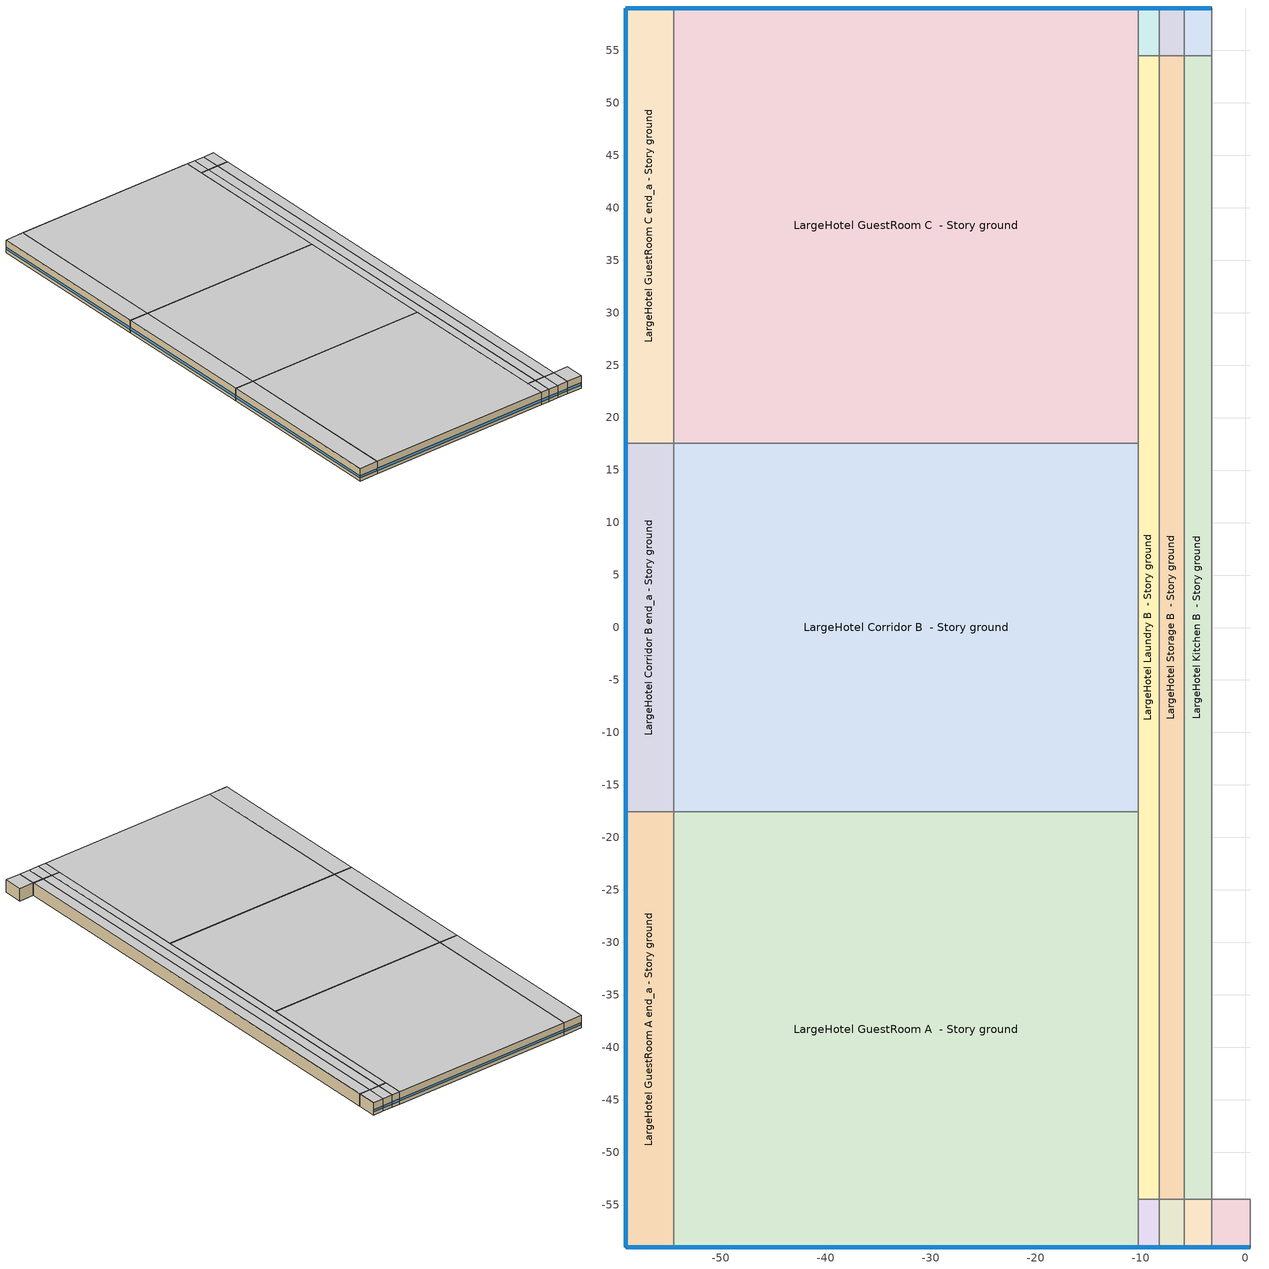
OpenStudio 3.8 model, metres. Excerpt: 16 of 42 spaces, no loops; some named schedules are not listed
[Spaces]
LargeHotel GuestRoom A end_a - Story ground
 floor ground (Foundation F 1.26W/m*K Perim 46.04m Area 189.57m2): -59.02,-59.02 -59.02,-17.56 -54.45,-17.56 -54.45,-59.02 z0
 wall outside: -59.02,-17.56 -59.02,-59.02 -54.45,-59.02 z0:3.05
 wall to LargeHotel Corridor B end_a - Story ground: -54.45,-17.56 -59.02,-17.56 z0:3.05
 wall to LargeHotel GuestRoom A  - Story ground: -54.45,-59.02 -54.45,-17.56 z0:3.05
 window: -59,-59.02 -54.48,-59.02 z0.76:1.32; -59.02,-17.59 -59.02,-59 z0.76:1.31
 ceiling adiabatic (Typical Interior Ceiling): -54.45,-59.02 -54.45,-17.56 -59.02,-17.56 -59.02,-59.02 z3.05
LargeHotel Corridor B end_a - Story ground
 floor ground (Foundation F 1.26W/m*K Perim 35.12m Area 160.57m2): -59.02,-17.56 -59.02,17.56 -54.45,17.56 -54.45,-17.56 z0
 wall outside: -59.02,17.56 -59.02,-17.56 z0:3.05
 wall to LargeHotel GuestRoom C end_a - Story ground: -54.45,17.56 -59.02,17.56 z0:3.05
 wall to LargeHotel Corridor B  - Story ground: -54.45,-17.56 -54.45,17.56 z0:3.05
 window: -59.02,17.54 -59.02,-17.54 z0.76:1.31
 ceiling adiabatic (Typical Interior Ceiling): -54.45,-17.56 -54.45,17.56 -59.02,17.56 -59.02,-17.56 z3.05
LargeHotel GuestRoom C end_a - Story ground
 floor ground (Foundation F 1.26W/m*K Perim 46.04m Area 189.57m2): -59.02,17.56 -59.02,59.02 -54.45,59.02 -54.45,17.56 z0
 wall outside: -54.45,59.02 -59.02,59.02 -59.02,17.56 z0:3.05
 wall to LargeHotel GuestRoom C  - Story ground: -54.45,17.56 -54.45,59.02 z0:3.05
 window: -59.02,59 -59.02,17.59 z0.76:1.31; -54.48,59.02 -59,59.02 z0.76:1.32
 ceiling adiabatic (Typical Interior Ceiling): -54.45,17.56 -54.45,59.02 -59.02,59.02 -59.02,17.56 z3.05
LargeHotel GuestRoom A  - Story ground
 floor ground (Foundation F 1.26W/m*K Perim 44.24m Area 1834.48m2): -54.45,-59.02 -54.45,-17.56 -10.21,-17.56 -10.21,-59.02 z0
 wall outside: -54.45,-59.02 -10.21,-59.02 z0:3.05
 wall to LargeHotel Corridor B  - Story ground: -10.21,-17.56 -54.45,-17.56 z0:3.05
 wall to LargeHotel Laundry A  - Story ground: -10.21,-59.02 -10.21,-54.45 z0:3.05
 wall to LargeHotel Laundry B  - Story ground: -10.21,-54.45 -10.21,-17.56 z0:3.05
 window: -54.43,-59.02 -10.23,-59.02 z0.76:1.31
 ceiling adiabatic (Typical Interior Ceiling): -10.21,-59.02 -10.21,-17.56 -54.45,-17.56 -54.45,-59.02 z3.05
LargeHotel Corridor B  - Story ground
 floor ground (Foundation F 1.26W/m*K Perim 0.0m Area 1553.87m2): -54.45,-17.56 -54.45,17.56 -10.21,17.56 -10.21,-17.56 z0
 wall to LargeHotel GuestRoom C  - Story ground: -10.21,17.56 -54.45,17.56 z0:3.05
 wall to LargeHotel Laundry B  - Story ground: -10.21,-17.56 -10.21,17.56 z0:3.05
 ceiling adiabatic (Typical Interior Ceiling): -10.21,-17.56 -10.21,17.56 -54.45,17.56 -54.45,-17.56 z3.05
LargeHotel GuestRoom C  - Story ground
 floor ground (Foundation F 1.26W/m*K Perim 44.24m Area 1834.48m2): -54.45,17.56 -54.45,59.02 -10.21,59.02 -10.21,17.56 z0
 wall outside: -10.21,59.02 -54.45,59.02 z0:3.05
 wall to LargeHotel Laundry B  - Story ground: -10.21,17.56 -10.21,54.45 z0:3.05
 wall to LargeHotel Laundry C  - Story ground: -10.21,54.45 -10.21,59.02 z0:3.05
 window: -10.23,59.02 -54.43,59.02 z0.76:1.31
 ceiling adiabatic (Typical Interior Ceiling): -10.21,17.56 -10.21,59.02 -54.45,59.02 -54.45,17.56 z3.05
LargeHotel Laundry A  - Story ground
 floor ground (Foundation F 1.26W/m*K Perim 1.97m Area 9.02m2): -10.21,-59.02 -10.21,-54.45 -8.24,-54.45 -8.24,-59.02 z0
 wall outside: -10.21,-59.02 -8.24,-59.02 z0:3.05
 wall to LargeHotel Laundry B  - Story ground: -8.24,-54.45 -10.21,-54.45 z0:3.05
 wall to LargeHotel Storage A  - Story ground: -8.24,-59.02 -8.24,-54.45 z0:3.05
 window: -10.18,-59.02 -8.26,-59.02 z0.76:1.33
 ceiling adiabatic (Typical Interior Ceiling): -8.24,-59.02 -8.24,-54.45 -10.21,-54.45 -10.21,-59.02 z3.05
LargeHotel Laundry B  - Story ground
 floor ground (Foundation F 1.26W/m*K Perim 0.0m Area 214.89m2): -10.21,-54.45 -10.21,54.45 -8.24,54.45 -8.24,-54.45 z0
 wall to LargeHotel Laundry C  - Story ground: -8.24,54.45 -10.21,54.45 z0:3.05
 wall to LargeHotel Storage B  - Story ground: -8.24,-54.45 -8.24,54.45 z0:3.05
 ceiling adiabatic (Typical Interior Ceiling): -8.24,-54.45 -8.24,54.45 -10.21,54.45 -10.21,-54.45 z3.05
LargeHotel Laundry C  - Story ground
 floor ground (Foundation F 1.26W/m*K Perim 1.97m Area 9.02m2): -10.21,54.45 -10.21,59.02 -8.24,59.02 -8.24,54.45 z0
 wall outside: -8.24,59.02 -10.21,59.02 z0:3.05
 wall to LargeHotel Storage C  - Story ground: -8.24,54.45 -8.24,59.02 z0:3.05
 window: -8.26,59.02 -10.18,59.02 z0.76:1.33
 ceiling adiabatic (Typical Interior Ceiling): -8.24,54.45 -8.24,59.02 -10.21,59.02 -10.21,54.45 z3.05
LargeHotel Storage A  - Story ground
 floor ground (Foundation F 1.26W/m*K Perim 2.4m Area 10.98m2): -8.24,-59.02 -8.24,-54.45 -5.83,-54.45 -5.83,-59.02 z0
 wall outside: -8.24,-59.02 -5.83,-59.02 z0:3.05
 wall to LargeHotel Storage B  - Story ground: -5.83,-54.45 -8.24,-54.45 z0:3.05
 wall to LargeHotel Kitchen A  - Story ground: -5.83,-59.02 -5.83,-54.45 z0:3.05
 window: -8.21,-59.02 -5.86,-59.02 z0.76:1.32
 ceiling adiabatic (Typical Interior Ceiling): -5.83,-59.02 -5.83,-54.45 -8.24,-54.45 -8.24,-59.02 z3.05
LargeHotel Storage B  - Story ground
 floor ground (Foundation F 1.26W/m*K Perim 0.0m Area 261.61m2): -8.24,-54.45 -8.24,54.45 -5.83,54.45 -5.83,-54.45 z0
 wall to LargeHotel Storage C  - Story ground: -5.83,54.45 -8.24,54.45 z0:3.05
 wall to LargeHotel Kitchen B  - Story ground: -5.83,-54.45 -5.83,54.45 z0:3.05
 ceiling adiabatic (Typical Interior Ceiling): -5.83,-54.45 -5.83,54.45 -8.24,54.45 -8.24,-54.45 z3.05
LargeHotel Storage C  - Story ground
 floor ground (Foundation F 1.26W/m*K Perim 2.4m Area 10.98m2): -8.24,54.45 -8.24,59.02 -5.83,59.02 -5.83,54.45 z0
 wall outside: -5.83,59.02 -8.24,59.02 z0:3.05
 wall to LargeHotel Kitchen C  - Story ground: -5.83,54.45 -5.83,59.02 z0:3.05
 window: -5.86,59.02 -8.21,59.02 z0.76:1.32
 ceiling adiabatic (Typical Interior Ceiling): -5.83,54.45 -5.83,59.02 -8.24,59.02 -8.24,54.45 z3.05
LargeHotel Kitchen A  - Story ground
 floor ground (Foundation F 1.26W/m*K Perim 2.6m Area 11.9m2): -5.83,-59.02 -5.83,-54.45 -3.23,-54.45 -3.23,-59.02 z0
 wall outside: -5.83,-59.02 -3.23,-59.02 z0:3.05
 wall to LargeHotel Kitchen B  - Story ground: -3.23,-54.45 -5.83,-54.45 z0:3.05
 wall to LargeHotel Retail A  - Story ground: -3.23,-59.02 -3.23,-54.45 z0:3.05
 window: -5.81,-59.02 -3.26,-59.02 z0.76:1.32
 ceiling adiabatic (Typical Interior Ceiling): -3.23,-59.02 -3.23,-54.45 -5.83,-54.45 -5.83,-59.02 z3.05
LargeHotel Kitchen B  - Story ground
 floor ground (Foundation F 1.26W/m*K Perim 0.0m Area 283.41m2): -5.83,-54.45 -5.83,54.45 -3.23,54.45 -3.23,-54.45 z0
 wall to LargeHotel Kitchen C  - Story ground: -3.23,54.45 -5.83,54.45 z0:3.05
 wall to LargeHotel Retail B  - Story ground: -3.23,-54.45 -3.23,54.45 z0:3.05
 ceiling adiabatic (Typical Interior Ceiling): -3.23,-54.45 -3.23,54.45 -5.83,54.45 -5.83,-54.45 z3.05
LargeHotel Kitchen C  - Story ground
 floor ground (Foundation F 1.26W/m*K Perim 2.6m Area 11.9m2): -5.83,54.45 -5.83,59.02 -3.23,59.02 -3.23,54.45 z0
 wall outside: -3.23,59.02 -5.83,59.02 z0:3.05
 wall to LargeHotel Retail C  - Story ground: -3.23,54.45 -3.23,59.02 z0:3.05
 window: -3.26,59.02 -5.81,59.02 z0.76:1.32
 ceiling adiabatic (Typical Interior Ceiling): -3.23,54.45 -3.23,59.02 -5.83,59.02 -5.83,54.45 z3.05
LargeHotel Retail A  - Story ground
 floor ground (Foundation F 1.26W/m*K Perim 3.66m Area 16.74m2): -3.23,-59.02 -3.23,-54.45 0.43,-54.45 0.43,-59.02 z0
 wall outside: -3.23,-59.02 0.43,-59.02 z0:3.05
 wall to LargeHotel Retail B  - Story ground: 0.43,-54.45 -3.23,-54.45 z0:3.05
 wall to LargeHotel Mechanical A  - Story ground: 0.43,-59.02 0.43,-54.45 z0:3.05
 window: -3.21,-59.02 0.4,-59.02 z0.76:1.32
 ceiling adiabatic (Typical Interior Ceiling): 0.43,-59.02 0.43,-54.45 -3.23,-54.45 -3.23,-59.02 z3.05
[Building]
ComStock DOE Ref Pre-1980|LargeHotel: North Axis {deg}=315; Default Construction Set=Res ComStock DOE Ref Pre-1980 - LrgHotel - ASHRAE 169-2013-6B; Default Schedule Set=Building Default Schedule Set; Standards Building Type=LargeHotel
[Site]
Sheridan Co Arpt_WY_USA: Latitude {deg}=44.77; Longitude {deg}=-106.98; Time Zone {hr}=-7; Elevation {m}=1209; Terrain=City
[Site:WaterMainsTemperature]
Calculation Method=Correlation; Annual Average Outdoor Air Temperature {C}=6.90583; Maximum Difference In Monthly Average Outdoor Air Temperatures {deltaC}=32.3
[SizingPeriod:DesignDay] Barometric Pressure {Pa}=87619; Rain Indicator=No; Snow Indicator=No; Day of Month=21; Daylight Saving Time Indicator=No; Humidity Condition Type=Wetbulb; Dry-Bulb Temperature Range Modifier Type=DefaultMultipliers
Name | Maximum Dry-Bulb Temperature {C} | Daily Dry-Bulb Temperature Range {deltaC} | Wind Speed {m/s} | Wind Direction {deg} | Month | Day Type | Wetbulb or DewPoint at Maximum Dry-Bulb {C} | Solar Model Indicator | ASHRAE Clear Sky Optical Depth for Beam Irradiance | ASHRAE Clear Sky Optical Depth for Diffuse Irradiance | Sky Clearness
Sheridan Co Arpt Ann Clg .4% Condns DB=>MWB 1 | 35.2 | 17.1 | 3.6 | 310 | 7 | SummerDesignDay | 17.7 | ASHRAETau | 0.313 | 2.438
Sheridan Co Arpt Ann Clg .4% Condns WB=>MDB 1 | 30.2 | 17.1 | 3.6 | 310 | 7 | SummerDesignDay | 19.7 | ASHRAETau | 0.313 | 2.438
Sheridan Co Arpt Ann Htg 99.6% Condns DB 1 | -23.7 | 0 | 1.8 | 300 | 1 | WinterDesignDay | -23.7 | ASHRAEClearSky |  |  | 0
Sheridan Co Arpt August .4% Condns DB=>MCWB 1 | 37 | 17.6 | 3.6 | 310 | 8 | SummerDesignDay | 17.8 | ASHRAETau | 0.316 | 2.472
[ClimateZones]
Climate Zone Institution Name 1=ASHRAE; Climate Zone Document Name 1=ANSI/ASHRAE Standard 169; Climate Zone Document Year 1=2006; Climate Zone Value 1=ASHRAE 169-2013-6B
[Site:GroundTemperature:FCfactorMethod]
January Ground Temperature {C}=6.23; February Ground Temperature {C}=0.39; March Ground Temperature {C}=-2.46; April Ground Temperature {C}=-4.05; May Ground Temperature {C}=-10.24; June Ground Temperature {C}=0.24; July Ground Temperature {C}=5.62; August Ground Temperature {C}=14.45; September Ground Temperature {C}=17.04; October Ground Temperature {C}=22.06; November Ground Temperature {C}=19.67; December Ground Temperature {C}=13.92
[Construction:FfactorGroundFloor] F-Factor {W/m-K}=1.26344
Name | Area {m2} | PerimeterExposed {m}
Foundation F 1.26W/m*K Perim 0.0m Area 214.89m2 | 214.89 | 0
Foundation F 1.26W/m*K Perim 1.97m Area 9.02m2 | 9.02145 | 1.97319
Foundation F 1.26W/m*K Perim 2.4m Area 10.98m2 | 10.9826 | 2.40215
Foundation F 1.26W/m*K Perim 0.0m Area 1553.87m2 | 1553.87 | 0
Foundation F 1.26W/m*K Perim 44.24m Area 1834.48m2 | 1834.48 | 44.2431
Foundation F 1.26W/m*K Perim 3.66m Area 16.74m2 | 16.7354 | 3.66042
Foundation F 1.26W/m*K Perim 0.0m Area 283.41m2 | 283.405 | 0
Foundation F 1.26W/m*K Perim 35.12m Area 160.57m2 | 160.574 | 35.1212
Foundation F 1.26W/m*K Perim 46.04m Area 189.57m2 | 189.572 | 46.0357
Foundation F 1.26W/m*K Perim 0.0m Area 261.61m2 | 261.605 | 0
Foundation F 1.26W/m*K Perim 2.6m Area 11.9m2 | 11.8979 | 2.60233
[DefaultConstructionSet]
Res ComStock DOE Ref Pre-1980 - LrgHotel - ASHRAE 169-2013-6B: Default Exterior Surface Constructions=Default Surface Constructions 1; Default Interior Surface Constructions=Default Surface Constructions 2; Default Ground Contact Surface Constructions=Default Surface Constructions 3; Default Exterior SubSurface Constructions=Default Sub Surface Constructions 1; Default Interior SubSurface Constructions=Default Sub Surface Constructions 2; Interior Partition Construction=Typical Interior Partition
[DefaultSurfaceConstructions]
Name | Floor Construction | Wall Construction | Roof Ceiling Construction
Default Surface Constructions 1 | Typical Insulated Exterior Mass Floor | Typical Insulated Wood Framed Exterior Wall R-6.9 | Typical IEAD Roof R-16.67
Default Surface Constructions 2 | Typical Interior Floor | Typical Interior Wall | Typical Interior Ceiling
Default Surface Constructions 3 | Typical Insulated Carpeted 6in Slab Floor | Typical Insulated Basement Mass Wall
[Construction]
Typical Insulated Exterior Mass Floor: 4 in. Normalweight Concrete Floor, Typical Carpet Pad
Typical IEAD Roof R-16.67: Roof Membrane, Typical Insulation R-15.55, Metal Roof Surface
Typical Interior Floor: 100mm Normalweight concrete floor, CP02 CARPET PAD
Typical Interior Wall: G01 13mm gypsum board, G01 13mm gypsum board
Typical Interior Ceiling: CP02 CARPET PAD, 100mm Normalweight concrete floor
Typical Insulated Carpeted 6in Slab Floor: 6 in. Normalweight Concrete Floor, Typical Carpet Pad
Typical Insulated Basement Mass Wall: 8 in. Concrete Block Basement Wall
Simple Glazing U 0.62 SHGC 0.41: Simple Glazing U 0.62 SHGC 0.41
Typical Insulated Metal Door: F08 Metal surface, Typical Insulation R-4.72
U 0.88 SHGC 0.16 Sgl Ref-A-L Clr 6mm: REF A CLEAR LO 6MM
Typical Overhead Door: Typical Insulation R-4.72
Typical Interior Window: Clear 3mm
Typical Interior Door; Typical Interior Partition: G05 25mm wood
Typical Insulated Wood Framed Exterior Wall R-6.9: 25mm Stucco, 5/8 in. Gypsum Board, Typical Insulation R-4.72, 5/8 in. Gypsum Board
InteriorFurnishings: Std Wood 6inch
[Material] Thermal Absorptance=0.9
Name | Roughness | Thickness {m} | Conductivity {W/m-K} | Density {kg/m3} | Specific Heat {J/kg-K} | Solar Absorptance | Visible Absorptance
4 in. Normalweight Concrete Floor | MediumRough | 0.1016 | 2.31 | 2322 | 832 | 0.7 | 0.7
Roof Membrane | VeryRough | 0.0095 | 0.16 | 1121.29 | 1460 | 0.7 | 0.7
Metal Roof Surface; F08 Metal surface | Smooth | 0.0008 | 45.28 | 7824 | 500 | 0.7 | 0.7
100mm Normalweight concrete floor | MediumRough | 0.1016 | 2.31045 | 2322 | 832.557 | 0.7 | 0.7
G01 13mm gypsum board | Smooth | 0.0127 | 0.160031 | 800.001 | 1090.73 | 0.7 | 0.5
6 in. Normalweight Concrete Floor | MediumRough | 0.1524 | 2.31 | 2322 | 832 | 0.7 | 0.7
8 in. Concrete Block Basement Wall | MediumRough | 0.2032 | 1.326 | 1842 | 912 | 0.7 | 0.7
G05 25mm wood | MediumSmooth | 0.0254 | 0.15 | 608 | 1630 | 0.5 | 0.5
25mm Stucco | Smooth | 0.0254 | 0.72 | 1856 | 840 | 0.7 | 0.7
5/8 in. Gypsum Board | MediumSmooth | 0.0159 | 0.16 | 800 | 1090 | 0.7 | 0.7
Std Wood 6inch | MediumSmooth | 0.15 | 0.12 | 540 | 1210 | 0.7 | 0.7
[Material:NoMass] Roughness=Smooth; Thermal Absorptance=0.9; Solar Absorptance=0.7
Name | Thermal Resistance {m2-K/W} | Visible Absorptance
Typical Carpet Pad; CP02 CARPET PAD | 0.21648 | 0.8
Typical Insulation R-15.55 | 2.73841 | 0.7
Typical Insulation R-4.72 | 0.830832 | 0.7
[DefaultSubSurfaceConstructions]
Name | Fixed Window Construction | Operable Window Construction | Door Construction | Glass Door Construction | Overhead Door Construction | Tubular Daylight Dome Construction | Tubular Daylight Diffuser Construction
Default Sub Surface Constructions 1 | Simple Glazing U 0.62 SHGC 0.41 | Simple Glazing U 0.62 SHGC 0.41 | Typical Insulated Metal Door | U 0.88 SHGC 0.16 Sgl Ref-A-L Clr 6mm | Typical Overhead Door | Typical Interior Window | Typical Interior Window
Default Sub Surface Constructions 2 | Typical Interior Window | Typical Interior Window | Typical Interior Door
[WindowMaterial:SimpleGlazingSystem]
Simple Glazing U 0.62 SHGC 0.41: U-Factor {W/m2-K}=3.52052; Solar Heat Gain Coefficient=0.41; Visible Transmittance=0.81
[WindowMaterial:Glazing] Optical Data Type=SpectralAverage; Infrared Transmittance at Normal Incidence=0; Front Side Infrared Hemispherical Emissivity=0.84; Conductivity {W/m-K}=0.9; Dirt Correction Factor for Solar and Visible Transmittance=1; Solar Diffusing=No
Name | Thickness {m} | Solar Transmittance at Normal Incidence | Front Side Solar Reflectance at Normal Incidence | Back Side Solar Reflectance at Normal Incidence | Visible Transmittance at Normal Incidence | Front Side Visible Reflectance at Normal Incidence | Back Side Visible Reflectance at Normal Incidence | Back Side Infrared Hemispherical Emissivity
REF A CLEAR LO 6MM | 0.006 | 0.066 | 0.341 | 0.493 | 0.08 | 0.41 | 0.37 | 0.4
Clear 3mm | 0.003 | 0.837 | 0.075 | 0.075 | 0.898 | 0.081 | 0.081 | 0.84
[SpaceType] Standards Building Type=LargeHotel
Name | Default Schedule Set | Design Specification Outdoor Air Object | Standards Space Type
LargeHotel Laundry - ComStock DOE Ref Pre-1980 | LargeHotel Laundry Schedule Set | LargeHotel Laundry Ventilation | Laundry
LargeHotel Storage - ComStock DOE Ref Pre-1980 | LargeHotel Storage Schedule Set | LargeHotel Storage Ventilation | Storage
LargeHotel Kitchen - ComStock DOE Ref Pre-1980 | LargeHotel Kitchen Schedule Set | LargeHotel Kitchen Ventilation | Kitchen
LargeHotel Retail - ComStock DOE Ref Pre-1980 | LargeHotel Retail Schedule Set | LargeHotel Retail Ventilation | Retail
LargeHotel Corridor - ComStock DOE Ref Pre-1980 | LargeHotel Corridor Schedule Set | LargeHotel Corridor Ventilation | Corridor
LargeHotel GuestRoom - ComStock DOE Ref Pre-1980 | LargeHotel GuestRoom Schedule Set | LargeHotel GuestRoom Ventilation | GuestRoom
[BuildingStory]
Story ground: Nominal Z Coordinate {m}=0; Nominal Floor to Floor Height {m}=3.048
[Space] Building Story=Story ground
Name | Space Type | Thermal Zone
LargeHotel GuestRoom A end_a - Story ground | LargeHotel GuestRoom - ComStock DOE Ref Pre-1980 | Zone LargeHotel GuestRoom A end_a - Story ground
LargeHotel Corridor B end_a - Story ground | LargeHotel Corridor - ComStock DOE Ref Pre-1980 | Zone LargeHotel Corridor B end_a - Story ground
LargeHotel GuestRoom C end_a - Story ground | LargeHotel GuestRoom - ComStock DOE Ref Pre-1980 | Zone LargeHotel GuestRoom C end_a - Story ground
LargeHotel GuestRoom A  - Story ground | LargeHotel GuestRoom - ComStock DOE Ref Pre-1980 | Zone LargeHotel GuestRoom A  - Story ground
LargeHotel Corridor B  - Story ground | LargeHotel Corridor - ComStock DOE Ref Pre-1980 | Zone LargeHotel Corridor B  - Story ground
LargeHotel GuestRoom C  - Story ground | LargeHotel GuestRoom - ComStock DOE Ref Pre-1980 | Zone LargeHotel GuestRoom C  - Story ground
LargeHotel Laundry A  - Story ground | LargeHotel Laundry - ComStock DOE Ref Pre-1980 | Zone LargeHotel Laundry A  - Story ground
LargeHotel Laundry B  - Story ground | LargeHotel Laundry - ComStock DOE Ref Pre-1980 | Zone LargeHotel Laundry B  - Story ground
LargeHotel Laundry C  - Story ground | LargeHotel Laundry - ComStock DOE Ref Pre-1980 | Zone LargeHotel Laundry C  - Story ground
LargeHotel Storage A  - Story ground | LargeHotel Storage - ComStock DOE Ref Pre-1980 | Zone LargeHotel Storage A  - Story ground
LargeHotel Storage B  - Story ground | LargeHotel Storage - ComStock DOE Ref Pre-1980 | Zone LargeHotel Storage B  - Story ground
LargeHotel Storage C  - Story ground | LargeHotel Storage - ComStock DOE Ref Pre-1980 | Zone LargeHotel Storage C  - Story ground
LargeHotel Kitchen A  - Story ground | LargeHotel Kitchen - ComStock DOE Ref Pre-1980 | Zone LargeHotel Kitchen A  - Story ground
LargeHotel Kitchen B  - Story ground | LargeHotel Kitchen - ComStock DOE Ref Pre-1980 | Zone LargeHotel Kitchen B  - Story ground
LargeHotel Kitchen C  - Story ground | LargeHotel Kitchen - ComStock DOE Ref Pre-1980 | Zone LargeHotel Kitchen C  - Story ground
LargeHotel Retail A  - Story ground | LargeHotel Retail - ComStock DOE Ref Pre-1980 | Zone LargeHotel Retail A  - Story ground
[ThermalZone] Multiplier=1; Use Ideal Air Loads=No
Name | Thermostat
Zone LargeHotel GuestRoom A end_a - Story ground | LargeHotel GuestRoom - ComStock DOE Ref Pre-1980 Thermostat 2
Zone LargeHotel Corridor B end_a - Story ground | LargeHotel Corridor - ComStock DOE Ref Pre-1980 Thermostat 2
Zone LargeHotel GuestRoom C end_a - Story ground | LargeHotel GuestRoom - ComStock DOE Ref Pre-1980 Thermostat 7
Zone LargeHotel GuestRoom A  - Story ground | LargeHotel GuestRoom - ComStock DOE Ref Pre-1980 Thermostat
Zone LargeHotel Corridor B  - Story ground | LargeHotel Corridor - ComStock DOE Ref Pre-1980 Thermostat
Zone LargeHotel GuestRoom C  - Story ground | LargeHotel GuestRoom - ComStock DOE Ref Pre-1980 Thermostat 5
Zone LargeHotel Laundry A  - Story ground | LargeHotel Laundry - ComStock DOE Ref Pre-1980 Thermostat
Zone LargeHotel Laundry B  - Story ground | LargeHotel Laundry - ComStock DOE Ref Pre-1980 Thermostat 1
Zone LargeHotel Laundry C  - Story ground | LargeHotel Laundry - ComStock DOE Ref Pre-1980 Thermostat 2
Zone LargeHotel Storage A  - Story ground | LargeHotel Storage - ComStock DOE Ref Pre-1980 Thermostat
Zone LargeHotel Storage B  - Story ground | LargeHotel Storage - ComStock DOE Ref Pre-1980 Thermostat 1
Zone LargeHotel Storage C  - Story ground | LargeHotel Storage - ComStock DOE Ref Pre-1980 Thermostat 2
Zone LargeHotel Kitchen A  - Story ground | LargeHotel Kitchen - ComStock DOE Ref Pre-1980 Thermostat
Zone LargeHotel Kitchen B  - Story ground | LargeHotel Kitchen - ComStock DOE Ref Pre-1980 Thermostat 1
Zone LargeHotel Kitchen C  - Story ground | LargeHotel Kitchen - ComStock DOE Ref Pre-1980 Thermostat 2
Zone LargeHotel Retail A  - Story ground | LargeHotel Retail - ComStock DOE Ref Pre-1980 Thermostat
[People:Definition] Number of People Calculation Method=People/Area; Fraction Radiant=0.3
Name | People per Space Floor Area {person/m2}
LargeHotel Corridor People Definition | 0.0107639
LargeHotel GuestRoom People Definition | 0.0384272
LargeHotel Kitchen People Definition | 0.0538196
LargeHotel Laundry People Definition | 0.0430556
LargeHotel Retail People Definition | 0.161459
LargeHotel Storage People Definition | 0.0215278
[People] Work Efficiency Schedule=Work Efficiency Schedule; Clothing Insulation Schedule=Clothing Schedule; Air Velocity Schedule=Air Velocity Schedule; Multiplier=1
Name | People Definition | Space or SpaceType
LargeHotel Corridor People | LargeHotel Corridor People Definition | LargeHotel Corridor - ComStock DOE Ref Pre-1980
LargeHotel GuestRoom People | LargeHotel GuestRoom People Definition | LargeHotel GuestRoom - ComStock DOE Ref Pre-1980
LargeHotel Kitchen People | LargeHotel Kitchen People Definition | LargeHotel Kitchen - ComStock DOE Ref Pre-1980
LargeHotel Laundry People | LargeHotel Laundry People Definition | LargeHotel Laundry - ComStock DOE Ref Pre-1980
LargeHotel Retail People | LargeHotel Retail People Definition | LargeHotel Retail - ComStock DOE Ref Pre-1980
LargeHotel Storage People | LargeHotel Storage People Definition | LargeHotel Storage - ComStock DOE Ref Pre-1980
[Lights:Definition] Design Level Calculation Method=Watts/Area; Fraction Visible=0.2; Return Air Fraction=0
Name | Watts per Space Floor Area {W/m2} | Fraction Radiant
LargeHotel GuestRoom - ComStock DOE Ref Pre-1980 Task Lights Definition | 20.7749 | 0.125
LargeHotel Corridor - ComStock DOE Ref Pre-1980 General Lights Definition | 3.7501 | 0.31
LargeHotel Retail - ComStock DOE Ref Pre-1980 General Lights Definition | 7.28907 | 0.31
LargeHotel Retail - ComStock DOE Ref Pre-1980 Task Lights Definition | 5.81868 | 0.125
LargeHotel Kitchen - ComStock DOE Ref Pre-1980 General Lights Definition | 9.13396 | 0.31
LargeHotel Kitchen - ComStock DOE Ref Pre-1980 Task Lights Definition | 14.7651 | 0.125
LargeHotel Storage - ComStock DOE Ref Pre-1980 General Lights Definition | 2.62302 | 0.31
LargeHotel Laundry - ComStock DOE Ref Pre-1980 General Lights Definition | 5.92608 | 0.31
[ElectricEquipment:Definition]
Name | Design Level Calculation Method | Watts per Space Floor Area {W/m2} | Fraction Latent | Fraction Radiant | Fraction Lost | Design Level {W}
LargeHotel GuestRoom Elec Equip Definition | Watts/Area | 14.316 | 0 | 0.5 | 0
misc_electric_kitchen_equipment_definition | Watts/Area | 50.8045 | 0.2 | 0.5 | 0.1
LargeHotel Laundry Elec Equip Definition | Watts/Area | 61.6772 | 0 | 0.5 | 0
LargeHotel Retail Elec Equip Definition | Watts/Area | 10.7639 | 0 | 0.5 | 0
LargeHotel Storage Elec Equip Definition | Watts/Area | 2.69098 | 0 | 0.5 | 0
electric_fryer_equipment_definition_bldg_quantity=3.0 | EquipmentLevel |  | 0.1 | 0.36 | 0.44 | 42027
electric_steamer_equipment_definition_bldg_quantity=3.0 | EquipmentLevel |  | 0.1 | 0.1 | 0.7 | 80892
[ElectricEquipment]
Name | Electric Equipment Definition | Space or SpaceType | Schedule | Multiplier
LargeHotel GuestRoom Elec Equip | LargeHotel GuestRoom Elec Equip Definition | LargeHotel GuestRoom - ComStock DOE Ref Pre-1980
misc_electric_kitchen_equipment | misc_electric_kitchen_equipment_definition | LargeHotel Kitchen - ComStock DOE Ref Pre-1980
LargeHotel Laundry Elec Equip | LargeHotel Laundry Elec Equip Definition | LargeHotel Laundry - ComStock DOE Ref Pre-1980
LargeHotel Retail Elec Equip | LargeHotel Retail Elec Equip Definition | LargeHotel Retail - ComStock DOE Ref Pre-1980
LargeHotel Storage Elec Equip | LargeHotel Storage Elec Equip Definition | LargeHotel Storage - ComStock DOE Ref Pre-1980
electric_fryer_equipment_bldg_quantity=3.0 | electric_fryer_equipment_definition_bldg_quantity=3.0 | LargeHotel Kitchen - ComStock DOE Ref Pre-1980 | LargeHotel Kitchen Gas | 0.333333
electric_steamer_equipment_bldg_quantity=3.0 | electric_steamer_equipment_definition_bldg_quantity=3.0 | LargeHotel Kitchen - ComStock DOE Ref Pre-1980 | LargeHotel Kitchen Gas | 0.333333
[DesignSpecification:OutdoorAir] Outdoor Air Method=Sum
Name | Outdoor Air Flow per Floor Area {m3/s-m2} | Outdoor Air Flow per Person {m3/s-person}
LargeHotel Corridor Ventilation | 0.000254
LargeHotel GuestRoom Ventilation |  | 0.00707921
LargeHotel Kitchen Ventilation | 0.0023876
LargeHotel Laundry Ventilation |  | 0.0117987
LargeHotel Retail Ventilation | 0.001524
LargeHotel Storage Ventilation | 0.000762
[DefaultScheduleSet]
Name | Number of People Schedule | People Activity Level Schedule | Lighting Schedule | Electric Equipment Schedule | Infiltration Schedule | Gas Equipment Schedule | Hours of Operation Schedule
LargeHotel Corridor Schedule Set; LargeHotel Retail Schedule Set; LargeHotel Storage Schedule Set | LargeHotel Common Occ | LargeHotel Activity | LargeHotel Bldg Light | LargeHotel Bldg Equip | LargeHotel Infil Quarter On
LargeHotel GuestRoom Schedule Set | LargeHotel GuestRoom Occ | LargeHotel Activity | HotelLarge BLDG_LIGHT_GUESTROOM_SCH_2013 | LargeHotel GuestRoom Equip | LargeHotel Infil Quarter On
LargeHotel Kitchen Schedule Set | LargeHotel Common Occ | LargeHotel Activity | LargeHotel Bldg Light | LargeHotel Kitchen_Elec_Equip_SCH | LargeHotel Infil Quarter On | LargeHotel Kitchen Gas
LargeHotel Laundry Schedule Set | LargeHotel Common Occ | LargeHotel Activity | LargeHotel Bldg Light | LargeHotel LaundryRoom Equip | LargeHotel Infil Quarter On | LargeHotel LaundryRoom Gas
Building Default Schedule Set |  |  |  |  |  |  | Building Hours of Operation NonResidential
[GasEquipment:Definition]
Name | Design Level Calculation Method | Watts per Space Floor Area {W/m2} | Fraction Latent | Fraction Radiant | Fraction Lost | Design Level {W}
LargeHotel Laundry Gas Equip Definition | Watts/Area | 536.28 | 0 | 0.5 | 0
gas_broiler_equipment_definition_bldg_quantity=3.0 | EquipmentLevel |  | 0.1 | 0.12 | 0.68 | 84408
gas_oven_equipment_definition_bldg_quantity=4.0 | EquipmentLevel |  | 0.1 | 0.08 | 0.72 | 51584
gas_range_equipment_definition_bldg_quantity=6.0 | EquipmentLevel |  | 0.1 | 0.11 | 0.69 | 254982
[GasEquipment]
Name | Gas Equipment Definition | Space or SpaceType | Schedule | Multiplier
LargeHotel Laundry Gas Equip | LargeHotel Laundry Gas Equip Definition | LargeHotel Laundry - ComStock DOE Ref Pre-1980
gas_broiler_equipment_bldg_quantity=3.0 | gas_broiler_equipment_definition_bldg_quantity=3.0 | LargeHotel Kitchen - ComStock DOE Ref Pre-1980 | LargeHotel Kitchen Gas | 0.333333
gas_oven_equipment_bldg_quantity=4.0 | gas_oven_equipment_definition_bldg_quantity=4.0 | LargeHotel Kitchen - ComStock DOE Ref Pre-1980 | LargeHotel Kitchen Gas | 0.333333
gas_range_equipment_bldg_quantity=6.0 | gas_range_equipment_definition_bldg_quantity=6.0 | LargeHotel Kitchen - ComStock DOE Ref Pre-1980 | LargeHotel Kitchen Gas | 0.333333
[Exterior:Lights:Definition]
Name | Design Level {W}
Parking Areas and Drives Def (W/ft^2) | 0.0497494
Building Facades Def (W/ft^2) | 0.25
Main Entries Def (W/ft) | 30
Other Doors Def (W/ft) | 25
Entry Canopies Def (W/ft^2) | 1.5
[Exterior:Lights] Schedule=Always On Discrete; Control Option=AstronomicalClock
Name | Exterior Lights Definition | Multiplier
Parking Areas and Drives | Parking Areas and Drives Def (W/ft^2) | 215671
Building Facades | Building Facades Def (W/ft^2) | 15491.9
Main Entries | Main Entries Def (W/ft) | 240
Other Doors | Other Doors Def (W/ft) | 136.2
Entry Canopies | Entry Canopies Def (W/ft^2) | 1620
[ThermostatSetpoint:DualSetpoint]
Name | Heating Setpoint Temperature Schedule | Cooling Setpoint Temperature Schedule
LargeHotel Corridor - ComStock DOE Ref Pre-1980 Thermostat; LargeHotel Corridor - ComStock DOE Ref Pre-1980 Thermostat 2 | LargeHotel Corridor HtgSetp | LargeHotel Corridor ClgSetp
LargeHotel GuestRoom - ComStock DOE Ref Pre-1980 Thermostat; LargeHotel GuestRoom - ComStock DOE Ref Pre-1980 Thermostat 2; LargeHotel GuestRoom - ComStock DOE Ref Pre-1980 Thermostat 5; LargeHotel GuestRoom - ComStock DOE Ref Pre-1980 Thermostat 7 | LargeHotel GuestRoom HtgSetp | LargeHotel GuestRoom ClgSetp
LargeHotel Kitchen - ComStock DOE Ref Pre-1980 Thermostat; LargeHotel Kitchen - ComStock DOE Ref Pre-1980 Thermostat 1; LargeHotel Kitchen - ComStock DOE Ref Pre-1980 Thermostat 2 | LargeHotel Kitchen HtgSetp | LargeHotel Kitchen ClgSetp
LargeHotel Laundry - ComStock DOE Ref Pre-1980 Thermostat; LargeHotel Laundry - ComStock DOE Ref Pre-1980 Thermostat 1; LargeHotel Laundry - ComStock DOE Ref Pre-1980 Thermostat 2; LargeHotel Retail - ComStock DOE Ref Pre-1980 Thermostat; LargeHotel Storage - ComStock DOE Ref Pre-1980 Thermostat; LargeHotel Storage - ComStock DOE Ref Pre-1980 Thermostat 1; LargeHotel Storage - ComStock DOE Ref Pre-1980 Thermostat 2 | LargeHotel HtgSetp | LargeHotel ClgSetp
[InternalMass:Definition]
Internal Mass Definition 1: Construction=InteriorFurnishings; Design Level Calculation Method=SurfaceArea/Area; Surface Area per Space Floor Area=2
[InternalMass] Internal Mass Definition=Internal Mass Definition 1; Multiplier=1
Name | Space or SpaceType
LargeHotel Laundry B  - Story ground Mass | LargeHotel Laundry B  - Story ground
LargeHotel Laundry C  - Story ground Mass | LargeHotel Laundry C  - Story ground
LargeHotel Laundry A  - Story ground Mass | LargeHotel Laundry A  - Story ground
LargeHotel Storage C  - Story ground Mass | LargeHotel Storage C  - Story ground
LargeHotel Corridor B  - Story ground Mass | LargeHotel Corridor B  - Story ground
LargeHotel Storage A  - Story ground Mass | LargeHotel Storage A  - Story ground
LargeHotel GuestRoom C  - Story ground Mass | LargeHotel GuestRoom C  - Story ground
LargeHotel Retail A  - Story ground Mass | LargeHotel Retail A  - Story ground
LargeHotel GuestRoom A  - Story ground Mass | LargeHotel GuestRoom A  - Story ground
LargeHotel Kitchen B  - Story ground Mass | LargeHotel Kitchen B  - Story ground
LargeHotel Corridor B end_a - Story ground Mass | LargeHotel Corridor B end_a - Story ground
LargeHotel GuestRoom A end_a - Story ground Mass | LargeHotel GuestRoom A end_a - Story ground
LargeHotel Storage B  - Story ground Mass | LargeHotel Storage B  - Story ground
LargeHotel Kitchen C  - Story ground Mass | LargeHotel Kitchen C  - Story ground
LargeHotel GuestRoom C end_a - Story ground Mass | LargeHotel GuestRoom C end_a - Story ground
LargeHotel Kitchen A  - Story ground Mass | LargeHotel Kitchen A  - Story ground
[Lights] Fraction Replaceable=1
Name | Lights Definition | Space or SpaceType
LargeHotel GuestRoom - ComStock DOE Ref Pre-1980 Task Lighting | LargeHotel GuestRoom - ComStock DOE Ref Pre-1980 Task Lights Definition | LargeHotel GuestRoom - ComStock DOE Ref Pre-1980
LargeHotel Corridor - ComStock DOE Ref Pre-1980 General Lighting | LargeHotel Corridor - ComStock DOE Ref Pre-1980 General Lights Definition | LargeHotel Corridor - ComStock DOE Ref Pre-1980
LargeHotel Retail - ComStock DOE Ref Pre-1980 General Lighting | LargeHotel Retail - ComStock DOE Ref Pre-1980 General Lights Definition | LargeHotel Retail - ComStock DOE Ref Pre-1980
LargeHotel Retail - ComStock DOE Ref Pre-1980 Task Lighting | LargeHotel Retail - ComStock DOE Ref Pre-1980 Task Lights Definition | LargeHotel Retail - ComStock DOE Ref Pre-1980
LargeHotel Kitchen - ComStock DOE Ref Pre-1980 General Lighting | LargeHotel Kitchen - ComStock DOE Ref Pre-1980 General Lights Definition | LargeHotel Kitchen - ComStock DOE Ref Pre-1980
LargeHotel Kitchen - ComStock DOE Ref Pre-1980 Task Lighting | LargeHotel Kitchen - ComStock DOE Ref Pre-1980 Task Lights Definition | LargeHotel Kitchen - ComStock DOE Ref Pre-1980
LargeHotel Storage - ComStock DOE Ref Pre-1980 General Lighting | LargeHotel Storage - ComStock DOE Ref Pre-1980 General Lights Definition | LargeHotel Storage - ComStock DOE Ref Pre-1980
LargeHotel Laundry - ComStock DOE Ref Pre-1980 General Lighting | LargeHotel Laundry - ComStock DOE Ref Pre-1980 General Lights Definition | LargeHotel Laundry - ComStock DOE Ref Pre-1980
[SpaceInfiltration:DesignFlowRate] Design Flow Rate Calculation Method=Flow/ExteriorArea; Flow per Exterior Surface Area {m3/s-m2}=0.00123985; Constant Term Coefficient=0.3357; Temperature Term Coefficient=0.0037; Velocity Term Coefficient=0; Velocity Squared Term Coefficient=0.0173
Name | Space or SpaceType | Schedule
LargeHotel Laundry C  - Story ground HVAC On Infiltration | LargeHotel Laundry C  - Story ground | Infiltration HVAC On Schedule
LargeHotel Laundry C  - Story ground HVAC Off Infiltration | LargeHotel Laundry C  - Story ground | Infiltration HVAC Off Schedule
LargeHotel Laundry A  - Story ground HVAC On Infiltration | LargeHotel Laundry A  - Story ground | Infiltration HVAC On Schedule
LargeHotel Laundry A  - Story ground HVAC Off Infiltration | LargeHotel Laundry A  - Story ground | Infiltration HVAC Off Schedule
LargeHotel Storage C  - Story ground HVAC On Infiltration | LargeHotel Storage C  - Story ground | Infiltration HVAC On Schedule
LargeHotel Storage C  - Story ground HVAC Off Infiltration | LargeHotel Storage C  - Story ground | Infiltration HVAC Off Schedule
LargeHotel Storage A  - Story ground HVAC On Infiltration | LargeHotel Storage A  - Story ground | Infiltration HVAC On Schedule
LargeHotel Storage A  - Story ground HVAC Off Infiltration | LargeHotel Storage A  - Story ground | Infiltration HVAC Off Schedule
LargeHotel GuestRoom C  - Story ground HVAC On Infiltration | LargeHotel GuestRoom C  - Story ground | Infiltration HVAC On Schedule
LargeHotel GuestRoom C  - Story ground HVAC Off Infiltration | LargeHotel GuestRoom C  - Story ground | Infiltration HVAC Off Schedule
LargeHotel Retail A  - Story ground HVAC On Infiltration | LargeHotel Retail A  - Story ground | Infiltration HVAC On Schedule
LargeHotel Retail A  - Story ground HVAC Off Infiltration | LargeHotel Retail A  - Story ground | Infiltration HVAC Off Schedule
LargeHotel GuestRoom A  - Story ground HVAC On Infiltration | LargeHotel GuestRoom A  - Story ground | Infiltration HVAC On Schedule
LargeHotel GuestRoom A  - Story ground HVAC Off Infiltration | LargeHotel GuestRoom A  - Story ground | Infiltration HVAC Off Schedule
LargeHotel Corridor B end_a - Story ground HVAC On Infiltration | LargeHotel Corridor B end_a - Story ground | Infiltration HVAC On Schedule
LargeHotel Corridor B end_a - Story ground HVAC Off Infiltration | LargeHotel Corridor B end_a - Story ground | Infiltration HVAC Off Schedule
LargeHotel GuestRoom A end_a - Story ground HVAC On Infiltration | LargeHotel GuestRoom A end_a - Story ground | Infiltration HVAC On Schedule
LargeHotel GuestRoom A end_a - Story ground HVAC Off Infiltration | LargeHotel GuestRoom A end_a - Story ground | Infiltration HVAC Off Schedule
LargeHotel Kitchen C  - Story ground HVAC On Infiltration | LargeHotel Kitchen C  - Story ground | Infiltration HVAC On Schedule
LargeHotel Kitchen C  - Story ground HVAC Off Infiltration | LargeHotel Kitchen C  - Story ground | Infiltration HVAC Off Schedule
LargeHotel GuestRoom C end_a - Story ground HVAC On Infiltration | LargeHotel GuestRoom C end_a - Story ground | Infiltration HVAC On Schedule
LargeHotel GuestRoom C end_a - Story ground HVAC Off Infiltration | LargeHotel GuestRoom C end_a - Story ground | Infiltration HVAC Off Schedule
LargeHotel Kitchen A  - Story ground HVAC On Infiltration | LargeHotel Kitchen A  - Story ground | Infiltration HVAC On Schedule
LargeHotel Kitchen A  - Story ground HVAC Off Infiltration | LargeHotel Kitchen A  - Story ground | Infiltration HVAC Off Schedule
[Schedule:Ruleset]
Name | Default Day Schedule | Summer Design Day Schedule | Winter Design Day Schedule
Clothing Schedule | Clothing Schedule Default Winter Clothes
Air Velocity Schedule | Air Velocity Schedule Default
Work Efficiency Schedule | Work Efficiency Schedule Default
LargeHotel Common Occ | LargeHotel Common Occ Default | LargeHotel Common Occ Summer Design Day | LargeHotel Common Occ Winter Design Day
LargeHotel Activity | LargeHotel Activity Default | LargeHotel Activity Summer Design Day | LargeHotel Activity Winter Design Day
LargeHotel Bldg Light | LargeHotel Bldg Light Default | LargeHotel Bldg Light Summer Design Day | LargeHotel Bldg Light Winter Design Day
LargeHotel Kitchen_Elec_Equip_SCH | LargeHotel Kitchen_Elec_Equip_SCH Default | LargeHotel Kitchen_Elec_Equip_SCH Summer Design Day | LargeHotel Kitchen_Elec_Equip_SCH Winter Design Day
LargeHotel Infil Quarter On | LargeHotel Infil Quarter On Default | LargeHotel Infil Quarter On Summer Design Day | LargeHotel Infil Quarter On Winter Design Day
LargeHotel Bldg Equip | LargeHotel Bldg Equip Default | LargeHotel Bldg Equip Summer Design Day | LargeHotel Bldg Equip Winter Design Day
LargeHotel GuestRoom Occ | LargeHotel GuestRoom Occ Default | LargeHotel GuestRoom Occ Summer Design Day | LargeHotel GuestRoom Occ Winter Design Day
HotelLarge BLDG_LIGHT_GUESTROOM_SCH_2013 | HotelLarge BLDG_LIGHT_GUESTROOM_SCH_2013 Default | HotelLarge BLDG_LIGHT_GUESTROOM_SCH_2013 Summer Design Day | HotelLarge BLDG_LIGHT_GUESTROOM_SCH_2013 Winter Design Day
LargeHotel GuestRoom Equip | LargeHotel GuestRoom Equip Default | LargeHotel GuestRoom Equip Summer Design Day | LargeHotel GuestRoom Equip Winter Design Day
LargeHotel Kitchen Gas | LargeHotel Kitchen Gas Default | LargeHotel Kitchen Gas Summer Design Day | LargeHotel Kitchen Gas Winter Design Day
LargeHotel LaundryRoom Equip | LargeHotel LaundryRoom Equip Default | LargeHotel LaundryRoom Equip Summer Design Day | LargeHotel LaundryRoom Equip Winter Design Day
LargeHotel LaundryRoom Gas | LargeHotel LaundryRoom Gas Default | LargeHotel LaundryRoom Gas Summer Design Day | LargeHotel LaundryRoom Gas Winter Design Day
LargeHotel HtgSetp | LargeHotel HtgSetp Default | LargeHotel HtgSetp Summer Design Day | LargeHotel HtgSetp Winter Design Day
LargeHotel ClgSetp | LargeHotel ClgSetp Default | LargeHotel ClgSetp Summer Design Day | LargeHotel ClgSetp Winter Design Day
LargeHotel Corridor HtgSetp | LargeHotel Corridor HtgSetp Default | LargeHotel Corridor HtgSetp Summer Design Day | LargeHotel Corridor HtgSetp Winter Design Day
LargeHotel Corridor ClgSetp | LargeHotel Corridor ClgSetp Default | LargeHotel Corridor ClgSetp Summer Design Day | LargeHotel Corridor ClgSetp Winter Design Day
LargeHotel GuestRoom HtgSetp | LargeHotel GuestRoom HtgSetp Default | LargeHotel GuestRoom HtgSetp Summer Design Day | LargeHotel GuestRoom HtgSetp Winter Design Day
LargeHotel GuestRoom ClgSetp | LargeHotel GuestRoom ClgSetp Default | LargeHotel GuestRoom ClgSetp Summer Design Day | LargeHotel GuestRoom ClgSetp Winter Design Day
LargeHotel Kitchen HtgSetp | LargeHotel Kitchen HtgSetp Default | LargeHotel Kitchen HtgSetp Summer Design Day | LargeHotel Kitchen HtgSetp Winter Design Day
LargeHotel Kitchen ClgSetp | LargeHotel Kitchen ClgSetp Default | LargeHotel Kitchen ClgSetp Summer Design Day | LargeHotel Kitchen ClgSetp Winter Design Day
Building Hours of Operation NonResidential | Building Hours of Operation NonResidential Default | Building Hours of Operation NonResidential Summer Design Day | Building Hours of Operation NonResidential Winter Design Day
Infiltration HVAC On Schedule | 29 Zone DOAS Occ Sch Default 1 | 29 Zone DOAS Occ Sch Summer Design Day 1 | 29 Zone DOAS Occ Sch Winter Design Day 1
Infiltration HVAC Off Schedule | Infiltration HVAC Off Schedule Default Day Schedule | Infiltration HVAC Off Schedule Summer Design Day Schedule 1 | Infiltration HVAC Off Schedule Winter Design Day Schedule 1
[Schedule:Day]
LargeHotel Activity Default: No, 3, 45, 120, 24, 0, 120
LargeHotel Activity Winter Design Day; LargeHotel Activity Summer Design Day: No, 24, 0, 120
LargeHotel GuestRoom Occ Default: No, 0, 15, 0.56, 0, 30, 0.58, 0, 45, 0.5975, 1, 0, 0.615, 1, 15, 0.6325, 1, 30, 0.65, 9, 15, 0.65, 9, 30, 0.6125, 9, 45, 0.575, 10, 0, 0.5375, 10, 15, 0.5, 10, 30, 0.445, 10, 45, 0.39, 11, 0, 0.335, 11, 15, 0.28, 11, 45, 0.28, 12, 0, 0.255, 12, 15, 0.23, 12, 30, 0.205, 12, 45, 0.18, 13, 0, 0.155, 13, 15, 0.13, 17, 45, 0.13, 18, 0, 0.153333, 18, 15, 0.176667, 18, 30, 0.2, 18, 45, 0.2375, 19, 0, 0.275, 19, 15, 0.3125, 19, 30, 0.35, 21, 0, 0.35, 21, 15, 0.36875, 21, 30, 0.3875, 21, 45, 0.40625, 22, 0, 0.425, 22, 15, 0.44375, 22, 30, 0.4625, 22, 45, 0.48125, 23, 0, 0.5, 23, 30, 0.5, 23, 45, 0.52, 24, 0, 0.54
LargeHotel GuestRoom Occ Summer Design Day; HotelLarge BLDG_LIGHT_GUESTROOM_SCH_2013 Summer Design Day; LargeHotel GuestRoom Equip Summer Design Day: No, 24, 0, 1
LargeHotel GuestRoom Occ Winter Design Day; HotelLarge BLDG_LIGHT_GUESTROOM_SCH_2013 Winter Design Day; LargeHotel GuestRoom Equip Winter Design Day: No, 24, 0, 0
HotelLarge BLDG_LIGHT_GUESTROOM_SCH_2013 Default: No, 0, 15, 0.7325, 0, 30, 0.71, 0, 45, 0.6675, 1, 0, 0.625, 1, 15, 0.5825, 1, 30, 0.54, 1, 45, 0.5, 2, 0, 0.46, 2, 15, 0.42, 2, 30, 0.38, 2, 45, 0.34, 3, 0, 0.3, 3, 15, 0.26, 3, 30, 0.2225, 3, 45, 0.185, 4, 0, 0.1475, 4, 15, 0.11, 4, 30, 0.105, 4, 45, 0.1, 5, 0, 0.095, 5, 15, 0.09, 5, 30, 0.0825, 5, 45, 0.075, 6, 0, 0.0675, 6, 15, 0.06, 8, 15, 0.06, 8, 30, 0.0725, 8, 45, 0.085, 9, 0, 0.0975, 9, 15, 0.11, 9, 30, 0.17, 9, 45, 0.23, 10, 0, 0.29, 10, 15, 0.35, 10, 30, 0.375, 10, 45, 0.4, 11, 0, 0.425, 11, 15, 0.45, 11, 30, 0.4, 11, 45, 0.35, 12, 15, 0.35, 12, 30, 0.3125, 12, 45, 0.275, 13, 0, 0.2375, 13, 15, 0.2, 13, 30, 0.1625, 13, 45, 0.125, 14, 0, 0.0875, 14, 15, 0.05, 18, 30, 0.05, 18, 45, 0.0535, 19, 0, 0.057, 19, 15, 0.0605, 19, 30, 0.064, 19, 45, 0.0655, 20, 0, 0.067, 20, 15, 0.0685, 20, 30, 0.07, 20, 45, 0.1875, 21, 0, 0.305, 21, 15, 0.4225, 21, 30, 0.54, 21, 45, 0.5825, 22, 0, 0.625, 22, 15, 0.6675, 22, 30, 0.71, 22, 45, 0.7325, 23, 0, 0.755, 23, 15, 0.7775, 23, 30, 0.8, 23, 45, 0.7775, 24, 0, 0.755
LargeHotel GuestRoom Equip Default: No, 0, 15, 0.69, 0, 30, 0.7, 0, 45, 0.6125, 1, 0, 0.525, 1, 15, 0.4375, 1, 30, 0.35, 1, 45, 0.328571, 2, 0, 0.307143, 2, 15, 0.285714, 2, 30, 0.264286, 2, 45, 0.242857, 3, 0, 0.221429, 3, 15, 0.2, 9, 15, 0.2, 9, 30, 0.305, 9, 45, 0.41, 10, 0, 0.515, 10, 15, 0.62, 10, 30, 0.69, 10, 45, 0.76, 11, 0, 0.83, 11, 15, 0.9, 11, 30, 0.665, 11, 45, 0.43, 12, 15, 0.43, 12, 30, 0.40875, 12, 45, 0.3875, 13, 0, 0.36625, 13, 15, 0.345, 13, 30, 0.32375, 13, 45, 0.3025, 14, 0, 0.28125, 14, 15, 0.26, 19, 0, 0.26, 19, 15, 0.29125, 19, 30, 0.3225, 19, 45, 0.35375, 20, 0, 0.385, 20, 15, 0.41625, 20, 30, 0.4475, 20, 45, 0.47875, 21, 0, 0.51, 21, 30, 0.51, 21, 45, 0.505, 22, 0, 0.5, 22, 15, 0.495, 22, 30, 0.49, 22, 45, 0.5325, 23, 0, 0.575, 23, 15, 0.6175, 23, 30, 0.66, 23, 45, 0.67, 24, 0, 0.68
LargeHotel HtgSetp Default: No, 8, 45, 16, 21, 0, 21, 24, 0, 16
LargeHotel HtgSetp Winter Design Day; LargeHotel HtgSetp Summer Design Day: No, 7, 0, 16, 24, 0, 21
LargeHotel ClgSetp Default: No, 8, 45, 30, 21, 0, 24, 24, 0, 30
LargeHotel ClgSetp Winter Design Day; LargeHotel ClgSetp Summer Design Day: No, 7, 0, 30, 24, 0, 24
LargeHotel Corridor HtgSetp Default: No, 8, 45, 16, 24, 0, 16
LargeHotel Corridor HtgSetp Winter Design Day; LargeHotel Corridor HtgSetp Summer Design Day: No, 24, 0, 16
LargeHotel Corridor ClgSetp Default: No, 8, 45, 30, 24, 0, 30
LargeHotel Corridor ClgSetp Winter Design Day; LargeHotel Corridor ClgSetp Summer Design Day: No, 24, 0, 30
LargeHotel GuestRoom HtgSetp Default: No, 8, 45, 21, 24, 0, 21
LargeHotel GuestRoom HtgSetp Winter Design Day; LargeHotel GuestRoom HtgSetp Summer Design Day: No, 24, 0, 21
LargeHotel GuestRoom ClgSetp Default: No, 8, 45, 24, 24, 0, 24
LargeHotel GuestRoom ClgSetp Winter Design Day; LargeHotel GuestRoom ClgSetp Summer Design Day: No, 24, 0, 24
LargeHotel Kitchen HtgSetp Default: No, 8, 45, 16, 21, 0, 19, 24, 0, 16
LargeHotel Kitchen HtgSetp Winter Design Day; LargeHotel Kitchen HtgSetp Summer Design Day: No, 7, 0, 16, 24, 0, 19
LargeHotel Kitchen ClgSetp Default: No, 8, 45, 30, 21, 0, 26, 24, 0, 30
LargeHotel Kitchen ClgSetp Winter Design Day; LargeHotel Kitchen ClgSetp Summer Design Day: No, 7, 0, 30, 24, 0, 26
Building Hours of Operation NonResidential Default: 8, 45, 0, 21, 0, 1, 24, 0, 0
Building Hours of Operation NonResidential Winter Design Day; Building Hours of Operation NonResidential Summer Design Day; 29 Zone DOAS Occ Sch Summer Design Day 1; 29 Zone DOAS Occ Sch Winter Design Day 1: 24, 0, 1
29 Zone DOAS Occ Sch Default 1: 1, 0, 1, 8, 0, 0, 24, 0, 1
Infiltration HVAC Off Schedule Default Day Schedule: 1, 0, 0, 8, 0, 1, 24, 0, 0
Infiltration HVAC Off Schedule Summer Design Day Schedule 1; Infiltration HVAC Off Schedule Winter Design Day Schedule 1: 24, 0, 0
[Schedule:Rule]
Name | Schedule Ruleset | Rule Order | Day Schedule | Apply Saturday | Date Specification Type | Start Month | Start Day | End Month | End Day | Apply Sunday | Apply Monday | Apply Tuesday | Apply Wednesday | Apply Thursday | Apply Friday
Schedule Rule 25 | Building Hours of Operation NonResidential | 1 | Schedule Day 65 | Yes | DateRange | 1 | 6 | 12 | 29
Schedule Rule 26 | Building Hours of Operation NonResidential | 0 | Schedule Day 66 |  | DateRange | 1 | 7 | 12 | 30 | Yes
Schedule Rule 11 | HotelLarge BLDG_LIGHT_GUESTROOM_SCH_2013 | 1 | HotelLarge BLDG_LIGHT_GUESTROOM_SCH_2013 Default 2 | Yes | DateRange | 1 | 6 | 12 | 29
Schedule Rule 28 | HotelLarge BLDG_LIGHT_GUESTROOM_SCH_2013 | 0 | HotelLarge BLDG_LIGHT_GUESTROOM_SCH_2013 Default 3 |  | DateRange | 1 | 7 | 12 | 30 | Yes
Schedule Rule 27 | LargeHotel GuestRoom Equip | 1 | LargeHotel GuestRoom Equip Wknd Day 1 | Yes | DateRange | 1 | 6 | 12 | 29
Schedule Rule 9 | LargeHotel GuestRoom Occ | 1 | LargeHotel GuestRoom Occ Wknd Day 1 | Yes | DateRange | 1 | 6 | 12 | 29
Schedule Rule 12 | LargeHotel GuestRoom Occ | 0 | LargeHotel GuestRoom Occ Wknd Day 2 |  | DateRange | 1 | 7 | 12 | 30 | Yes
Schedule Rule 10 | LargeHotel Activity | 1 | LargeHotel Activity Default 1 | Yes | DateRange | 1 | 6 | 12 | 29
Schedule Rule 30 | LargeHotel Activity | 0 | LargeHotel Activity Default 2 |  | DateRange | 1 | 7 | 12 | 30 | Yes
Schedule Rule 37 | LargeHotel HtgSetp | 1 | LargeHotel HtgSetp Default 1 | Yes | DateRange | 1 | 6 | 12 | 29
Schedule Rule 38 | LargeHotel HtgSetp | 0 | LargeHotel HtgSetp Default 2 |  | DateRange | 1 | 7 | 12 | 30 | Yes
Schedule Rule 39 | LargeHotel ClgSetp | 1 | LargeHotel ClgSetp Default 1 | Yes | DateRange | 1 | 6 | 12 | 29
Schedule Rule 40 | LargeHotel ClgSetp | 0 | LargeHotel ClgSetp Default 2 |  | DateRange | 1 | 7 | 12 | 30 | Yes
Schedule Rule 41 | LargeHotel Corridor HtgSetp | 1 | LargeHotel Corridor HtgSetp Default 1 | Yes | DateRange | 1 | 6 | 12 | 29
Schedule Rule 42 | LargeHotel Corridor HtgSetp | 0 | LargeHotel Corridor HtgSetp Default 2 |  | DateRange | 1 | 7 | 12 | 30 | Yes
Schedule Rule 43 | LargeHotel Corridor ClgSetp | 1 | LargeHotel Corridor ClgSetp Default 1 | Yes | DateRange | 1 | 6 | 12 | 29
Schedule Rule 44 | LargeHotel Corridor ClgSetp | 0 | LargeHotel Corridor ClgSetp Default 2 |  | DateRange | 1 | 7 | 12 | 30 | Yes
Schedule Rule 45 | LargeHotel GuestRoom HtgSetp | 1 | LargeHotel GuestRoom HtgSetp Default 1 | Yes | DateRange | 1 | 6 | 12 | 29
Schedule Rule 46 | LargeHotel GuestRoom HtgSetp | 0 | LargeHotel GuestRoom HtgSetp Default 2 |  | DateRange | 1 | 7 | 12 | 30 | Yes
Schedule Rule 47 | LargeHotel GuestRoom ClgSetp | 1 | LargeHotel GuestRoom ClgSetp Default 1 | Yes | DateRange | 1 | 6 | 12 | 29
Schedule Rule 48 | LargeHotel GuestRoom ClgSetp | 0 | LargeHotel GuestRoom ClgSetp Default 2 |  | DateRange | 1 | 7 | 12 | 30 | Yes
Schedule Rule 49 | LargeHotel Kitchen HtgSetp | 1 | LargeHotel Kitchen HtgSetp Default 1 | Yes | DateRange | 1 | 6 | 12 | 29
Schedule Rule 50 | LargeHotel Kitchen HtgSetp | 0 | LargeHotel Kitchen HtgSetp Default 2 |  | DateRange | 1 | 7 | 12 | 30 | Yes
Schedule Rule 51 | LargeHotel Kitchen ClgSetp | 1 | LargeHotel Kitchen ClgSetp Default 1 | Yes | DateRange | 1 | 6 | 12 | 29
Schedule Rule 52 | LargeHotel Kitchen ClgSetp | 0 | LargeHotel Kitchen ClgSetp Default 2 |  | DateRange | 1 | 7 | 12 | 30 | Yes
Schedule Rule 68 | Infiltration HVAC On Schedule | 0 | Schedule Day 75 |  | DateRange | 1 | 7 | 12 | 30 | Yes
Schedule Rule 69 | Infiltration HVAC On Schedule | 1 | Schedule Day 76 | Yes | DateRange | 1 | 6 | 12 | 29
Infiltration HVAC Off Schedule Schedule Day 0 Rule | Infiltration HVAC Off Schedule | 1 | Infiltration HVAC Off Schedule Schedule Day 0 1 | No |  |  |  |  |  | Yes | No | No | No | No | No
Infiltration HVAC Off Schedule Schedule Day 1 Rule | Infiltration HVAC Off Schedule | 0 | Infiltration HVAC Off Schedule Schedule Day 2 | Yes |  |  |  |  |  | No | No | No | No | No | No
[Schedule:Constant]
Always On Discrete: Value=1
